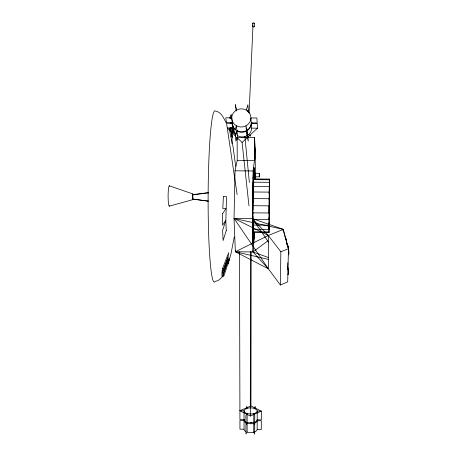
<?xml version="1.0" encoding="UTF-8"?>
<svg xmlns="http://www.w3.org/2000/svg" width="457" height="457" viewBox="0 0 457 457"><rect width="100%" height="100%" fill="white"/><g stroke="black" fill="none" stroke-linecap="round" stroke-linejoin="round"><path stroke-width="0.69" d="M247.134 432.065L247.134 423.291L245.923 425.193L245.923 434.001L247.134 432.065A6.564 3.193 0.1 0 0 253.721 432.179A6.564 3.193 0.1 0 0 257.171 429.449L261.267 429.523L261.313 420.783L257.205 420.714L257.171 429.449M247.134 422.382L247.134 413.545L245.917 415.419L245.923 424.285L247.134 422.382A6.587 3.142 0.1 0 0 253.755 422.497L254.72 424.433L254.743 415.562L253.778 413.654L253.755 422.497M254.252 422.354A6.587 3.142 0.1 0 0 257.211 419.812L261.313 419.88L261.358 411.083L250.293 416.047L250.47 251.487M246.603 409.032L246.603 406.347L247.523 408.192A6.609 3.09 0.1 0 1 257.24 411.014L261.358 411.083L250.962 405.947L251.161 251.818M254.618 179.641L254.046 167.708C252.241 192.883 252.007 218.452 253.344 243.661L253.635 232.099M253.778 168.604L252.972 205.719L253.092 242.747M254.429 160.556L254.486 137.437L237.149 137.329L237.217 160.43L235.029 170.821L234.035 218.395L235.349 251.761L268.345 268.779L280.381 285.008L287.704 281.878L288.464 248.654L283.34 229.368L252.315 218.566L234.035 218.395L268.345 268.779L268.322 235.481L252.315 218.566L253.104 170.964L254.429 160.556L237.217 160.43M255.166 179.584L255.172 177.442M255.406 179.561L255.412 176.728M255.48 179.35L255.463 176.522M255.246 409.169L255.257 406.484L254.092 408.301M268.922 231.916L253.269 231.762L253.446 232.487L268.979 232.642L268.922 217.96M269.556 194.316L269.516 179.07L253.943 178.944L253.749 179.658L269.441 179.784L269.516 179.07M269.607 187.324L269.333 218.966M257.211 419.812L257.24 411.014A6.609 3.09 0.1 0 1 247.191 413.562A6.609 3.09 0.1 0 1 247.466 408.21M253.475 242.827L253.538 231.939L253.344 243.661M253.846 179.304L253.909 168.153M254.046 167.708L254.029 179.504L254.166 168.559M269.499 205.913L269.556 199.161M253.218 243.204L253.355 232.122M269.082 199.583L269.441 179.784M269.402 211.882L269.242 224.45M280.381 285.008L280.849 251.818L268.322 235.481L234.035 218.395L283.34 229.368L283.317 230.785M229.277 127.897L230.802 137.46M254.121 179.35L254.286 169.398M254.612 155.591L254.76 146.36M254.743 157.471L254.892 148.297M268.345 268.779L252.938 251.944L254.241 238.034L254.332 232.367M254.218 179.401L254.366 171.112M269.167 193.762L269.481 182.194L269.561 185.639M231.962 143.589L232.093 137.437L232.664 133.712L231.676 127.434M252.984 241.005L253.195 230.499M269.242 222.331L268.979 232.642M287.676 269.139L287.819 262.758M252.875 239.245L253.121 229.231L268.882 229.385M254.332 179.527L254.48 173.489M252.795 236.303L253.064 227.135M254.469 179.401L254.549 176.579M269.156 226.124L269.013 229.534L268.91 222.902M253.075 176.979L254.475 176.99L254.486 173.729M252.715 233.333L253.007 225.033L268.87 225.181M253.612 241.999L254.109 232.459M249.094 113.09L252.989 25.358M252.664 229.368L252.972 222.245M252.618 225.375L252.944 219.44L268.882 219.589L269.059 198.732L253.064 198.595L252.784 195.476M259.325 173.289L259.29 176.853L255.137 176.819L255.109 174.974L255.172 173.254L259.325 173.289L259.29 176.853M285.871 239.668L285.991 239.177L286.242 239.736M286.545 242.541L286.328 240.114M192.768 193.899L192.768 199.658L192.768 193.899L169.301 185.793M252.607 220.662L252.938 216.15M255.149 176.773L255.172 173.254M252.595 215.933L252.932 212.842L268.922 212.991L268.979 205.861L252.652 205.707M229.848 118.272L230.025 116.975L230.248 118.369M235.561 250.373L235.349 251.761L268.402 259.393M234.247 236.983L231.128 253.138L228.112 264.135M252.624 210.826L252.95 209.283M251.27 122.882L250.91 117.952A9.597 9.071 -6.4 0 1 236.389 125.761L236.937 130.565L235.298 135.975L234.692 131.228L236.36 125.744A9.597 9.071 -6.4 0 1 236.663 110.04A9.597 9.071 -6.4 0 1 250.91 117.952L256.891 117.992L257.165 122.916L251.27 122.882A9.454 8.951 -6.4 0 1 246.929 130.319M236.994 131.056L235.355 136.454L235.938 141.047L237.554 135.718L236.994 131.056A9.443 8.934 -6.4 0 0 246.443 131.113A9.443 8.934 -6.4 0 0 251.304 123.379L257.194 123.413L257.457 128.189L242.079 142.47L248.968 205.787M246.26 110.08L247.9 104.653L248.305 109.754L247.7 111.765M247.94 111.611L248.345 110.274L248.517 112.393M223.296 275.051L220.662 278.553L217.938 280.667L215.167 281.363A85.665 6.461 -89.8 0 1 208.118 200.966A85.665 6.461 -89.8 0 1 215.184 110.965C221.017 111.742 223.662 117.912 225.981 122.573M231.882 123.693L232.904 122.733M267.756 240.942L252.938 251.944L235.349 251.761L268.322 235.481L283.34 229.368L282.226 230.191M250.293 416.047L239.914 410.734L250.962 405.947M280.849 251.818L288.464 248.654M169.341 206.158L192.768 199.658M192.957 194.642L208.283 192.608M192.586 194.848L208.7 192.865M232.373 122.767L226.495 122.733L225.764 117.809L231.733 117.843L232.373 122.767A9.454 8.951 -6.4 0 0 235.007 129.125M235.069 129.617A9.443 8.934 -6.4 0 1 232.442 123.27L226.569 123.23L237.132 194.551M235.246 133.878A9.306 8.82 -6.4 0 1 233.064 128.034L227.272 128L235.441 135.98M247.386 135.478A9.306 8.82 -6.4 0 0 251.658 128.149L257.457 128.189M235.029 170.821L253.104 170.964M253.121 175.779L254.52 175.791M252.641 177.91L254.772 177.927M269.35 182.32L253.555 182.189L253.498 172.106M269.253 186.525L253.367 186.393L253.224 178.041M269.156 192.123L253.195 191.991L252.978 186.016M252.178 194.088L253.561 194.099M252.841 238.023L254.241 238.034M239.914 410.734L244.027 410.803L244.038 419.595A6.587 3.142 0.1 0 0 245.797 421.857M244.038 419.595L239.936 419.526L239.519 251.778M244.049 429.226L239.959 429.157L239.936 420.429L244.038 420.497L244.049 429.226A6.564 3.193 0.1 0 0 245.803 431.528M192.9 199.195L208.483 201.051M192.58 198.926L207.981 201.211M268.196 257.451L252.938 251.944L252.315 218.566L268.55 242.084M236.972 137.477L242.079 142.47M252.024 122.853L253.012 123.824M283.614 231.516L284.157 233.561M284.517 234.927L285.968 240.388M286.328 241.753L287.779 247.208M247.831 136.055L247.414 131.308L245.969 125.806L246.403 130.622L247.871 136.534L248.277 141.127L246.866 135.78L246.443 131.113M236.686 110.028L235.264 104.584L236.2 111.028M231.339 138.562L233.036 146.617L235.692 166.325M230.265 127.84L232.093 137.437L230.574 127.777M252.721 200.589L253.018 202.154M230.905 122.556L231.128 123.95M232.442 123.27L233.064 128.034M231.756 117.963L231.311 114.49L230.339 115.672L230.694 118.414M233.019 127.68L233.653 132.536L232.659 133.501L231.945 128.011M231.231 122.527L231.408 123.898M237.149 137.329L237.4 139.334M244.861 136.352L249.373 182.48M251.304 123.379L251.658 128.149M254.486 137.437L255.006 144.8L255.423 173.7M252.881 190.735L253.127 195.288M253.104 182.017L253.281 189.187M254.423 173.557L254.475 176.99M252.538 23.364L252.584 26.437M254.343 23.37A0.903 0.52 -1 0 1 252.972 23.815A0.903 0.52 -1 0 1 253.007 22.919A0.903 0.52 -1 0 1 254.343 23.37L254.383 26.443M253.361 175.06L253.458 184.285M253.978 232.076L254.006 234.887M253.846 231.939L253.881 237.954M253.635 170.347L253.652 180.921M253.732 232.127L253.749 239.965M253.475 229.38A23.667 0.623 -89.5 0 1 253.052 220.057M253.029 209.243A23.667 0.623 -89.5 0 1 253.401 188.684M253.572 184.965A23.667 0.623 -89.5 0 1 253.909 182.069M244.187 137.66A4.319 1.365 1 0 1 247.46 137.546M247.511 134.587A4.313 1.377 1 0 1 250.716 136.3M246.403 130.622A9.454 8.951 -6.4 0 1 236.937 130.565M246.866 135.78A9.306 8.82 -6.4 0 1 237.554 135.718M257.023 419.897A6.587 3.148 0.1 0 1 250.419 423.77A6.587 3.148 0.1 0 1 244.324 419.686M251.544 422.485A4.022 1.919 0.1 0 1 250.493 422.536M287.699 266.842A5.518 0.76 82.2 0 1 288.413 272.892A5.518 0.76 82.2 0 1 287.807 274.486M287.647 267.185A4.753 0.651 82.2 0 1 288.041 269.584M288.173 270.795A4.753 0.651 82.2 0 1 288.104 273.92M286.762 244.341A5.65 0.794 82.3 0 1 288.407 248.037A5.65 0.794 82.3 0 1 288.498 254.875M287.162 244.364A4.958 0.697 82.3 0 1 287.613 245.106M287.859 245.923A4.958 0.697 82.3 0 1 288.516 249.465M288.653 250.733A4.958 0.697 82.3 0 1 288.578 254.075M285.768 238.794A2.491 0.348 82.4 0 1 286.253 239.268A2.491 0.348 82.4 0 1 286.688 242.261M169.644 205.65A10.197 1.188 -89.8 0 1 168.119 196.499A10.197 1.188 -89.8 0 1 169.61 186.039M254.36 26.306A0.903 0.52 -1 0 1 253.846 26.912A0.903 0.52 -1 0 1 252.732 26.735A0.903 0.52 -1 0 1 252.864 26.072M253.755 423.399L253.732 432.179L254.692 434.15L254.715 425.341L253.755 423.399M222.65 213.608L222.576 225.318L225.855 220.108L226.541 196.67L223.41 196.316L222.799 208.506L225.941 208.609L222.65 213.608M254.629 144.401L254.48 153.689L254.875 159.333L255.023 150.204L254.629 144.401M222.479 268.756L221.868 273.417L227.992 257.445L228.66 252.647L222.479 268.756M226.255 230.574L223.085 240.588L222.628 230.305L225.827 220.394L226.255 230.574M228.277 259.65L222.565 276.959L223.896 275.965L229.545 258.862L228.277 259.65M228.317 259.479L222.228 276.622L221.828 274.794L227.992 257.445L228.317 259.479"/></g></svg>
